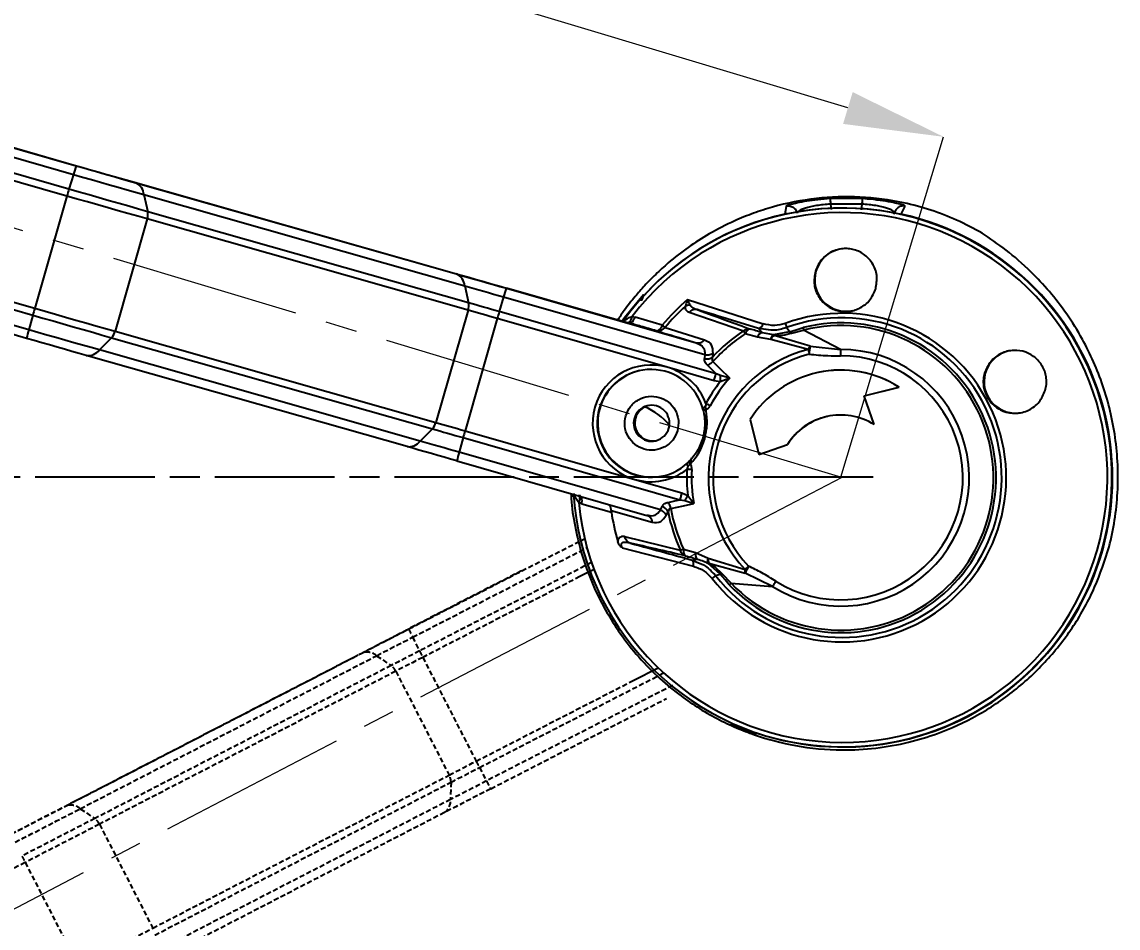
# Model space of a CAD drawing. Header units: millimetres. Extents: x 2371 to 4515, y 843 to 2359.
# Drawn here: x 4223.1 to 4332.9, y 1296 to 1386.8 of the extents above; entities that cross this region are included whole.
import ezdxf

# ---------------------------------------------------------------- set-up
doc = ezdxf.new("R2010")
doc.units = ezdxf.units.MM
for name, pattern in [('AM_ISO08W050', [18, 12, -1.5, 3, -1.5]), ('CENTER2', [28.575, 19.05, -3.175, 3.175, -3.175]), ('DASHED', [0.75, 0.5, -0.25])]:
    doc.linetypes.add(name, pattern=pattern)
for name, color, linetype, lineweight in [('AM_5', 3, 'Continuous', 25), ('AM_7', 4, 'AM_ISO08W050', 25), ('单点划线', 1, 'CENTER2', 13), ('标注', 3, 'Continuous', 13)]:
    doc.layers.add(name, color=color, linetype=linetype, lineweight=lineweight)
doc.styles.add('SLDTEXTSTYLE1', font='txt.shx', dxfattribs={"width": 0.7, "bigfont": 'gbcbig.shx'})
doc.dimstyles.new('SLDDIMSTYLE12$0', dxfattribs={"dimtxt": 12, "dimasz": 10, "dimexe": 0, "dimexo": 0.0625, "dimgap": 0.875, "dimtad": 1, "dimdec": 1, "dimlfac": 1.8, "dimrnd": 1e-09, "dimzin": 12, "dimdsep": 46, "dimtxsty": 'SLDTEXTSTYLE1', "dimcen": 0.09, "dimdle": 8.16, "dimclrd": 3, "dimclre": 3, "dimadec": 0, "dimazin": 3, "dimtfac": 1, "dimtdec": 1, "dimtofl": 0, "dimtmove": 0, "dimatfit": 3, "dimfxl": 0, "dimfrac": 2, "dimtolj": 1, "dimlwd": 5, "dimlwe": 5, "dimarcsym": 0})
doc.dimstyles.new('SLDDIMSTYLE12$2', dxfattribs={"dimtxt": 12, "dimasz": 10, "dimexe": 0, "dimexo": 0.0625, "dimgap": 0.875, "dimtad": 1, "dimdec": 1, "dimlfac": 1.8, "dimrnd": 1e-09, "dimzin": 12, "dimdsep": 46, "dimtxsty": 'SLDTEXTSTYLE1', "dimcen": 0.09, "dimdle": 8.16, "dimclrd": 3, "dimclre": 3, "dimadec": 0, "dimazin": 3, "dimtfac": 1, "dimtdec": 1, "dimtofl": 0, "dimtmove": 0, "dimatfit": 3, "dimfxl": 0, "dimfrac": 2, "dimtolj": 1, "dimlwd": 5, "dimlwe": 5, "dimarcsym": 0})

# ---------------------------------------------------------------- blocks, each defined once
blk = doc.blocks.new('*D63')
at = {"layer": 'Defpoints', "color": 0, "transparency": 16777216}
for p in [(4061.83, 1414.47), (4062.96, 1349.61), (4305.24, 1341.16), (4305.24, 1341.16), (4079.95, 1223.74)]:
    blk.add_point(p, dxfattribs=at)
at = {"layer": '标注', "color": 3, "linetype": 'Continuous', "lineweight": 5, "transparency": 16777216}
blk.add_arc((4305.24, 1341.16), 242.43, 165.602, 205.1646, dxfattribs=at)
at = {"layer": '标注', "color": 3, "transparency": 16777216}
for points in [[(4068.82, 1401.89), (4072.04, 1400.99), (4073.12, 1411.07)], [(4087.32, 1238.81), (4084.33, 1237.34), (4090.26, 1229.11)]]:
    blk.add_solid(points, dxfattribs=at)
at = {"layer": '标注', "color": 0, "transparency": 16777216, "insert": (4069.73, 1318.97), "char_height": 10, "attachment_point": 5, "rotation": 275.3833, "style": 'SLDTEXTSTYLE1'}
blk.add_mtext('\\A1;60%%D', dxfattribs=at)
blk = doc.blocks.new('*D73')
at = {"layer": 'AM_5', "color": 3, "linetype": 'Continuous', "lineweight": 5, "transparency": 16777216}
blk.add_arc((4305.14, 1341.19), 210.88, 165.9557, 177.2827, dxfattribs=at)
at = {"layer": 'AM_5', "color": 3, "transparency": 16777216}
for points in [[(4098.96, 1392.81), (4102.17, 1391.92), (4103.22, 1402.01)], [(4096.16, 1351.15), (4092.83, 1351.23), (4094.26, 1341.19)]]:
    blk.add_solid(points, dxfattribs=at)
at = {"layer": 'Defpoints', "color": 0, "transparency": 16777216}
for p in [(4061.83, 1414.47), (4098.26, 1382.06), (4082.27, 1341.19), (4305.24, 1341.16), (4308.39, 1341.19)]:
    blk.add_point(p, dxfattribs=at)
at = {"layer": 'AM_5', "color": 0, "transparency": 16777216, "insert": (4089.71, 1372.93), "char_height": 12, "attachment_point": 5, "rotation": 81.6192, "style": 'SLDTEXTSTYLE1'}
blk.add_mtext('\\A1;15%%D', dxfattribs=at)
blk = doc.blocks.new('*D49')
at = {"layer": 'AM_5', "color": 3, "linetype": 'Continuous', "lineweight": 5, "transparency": 16777216}
for p, q in [((4115.79, 1399.18), (4125.81, 1432.43)), ((4305.84, 1378.21), (4135.38, 1429.55))]:
    blk.add_line(p, q, dxfattribs=at)
at = {"layer": 'AM_5', "color": 3, "lineweight": 5, "transparency": 16777216}
blk.add_line((4305.14, 1341.19), (4315.42, 1375.32), dxfattribs=at)
at = {"layer": 'AM_5', "color": 3, "transparency": 16777216}
for points in [[(4135.86, 1431.14), (4134.9, 1427.95), (4125.81, 1432.43)], [(4306.32, 1379.8), (4305.36, 1376.61), (4315.42, 1375.32)]]:
    blk.add_solid(points, dxfattribs=at)
at = {"layer": 'Defpoints', "color": 0, "transparency": 16777216}
for p in [(4125.81, 1432.43), (4115.77, 1399.12), (4305.12, 1341.13)]:
    blk.add_point(p, dxfattribs=at)
at = {"layer": 'AM_5', "color": 0, "transparency": 16777216, "insert": (4220.77, 1411.01), "char_height": 12, "attachment_point": 5, "rotation": 343.2384, "style": 'SLDTEXTSTYLE1'}
blk.add_mtext('\\A1;225', dxfattribs=at)

msp = doc.modelspace()

# ---------------------------------------------------------------- linework, layer by layer
at = {"color": 7, "linetype": 'Continuous', "lineweight": 25}
for p, q in [((4122.094, 1386.709), (4224.16, 1357.439)), ((4122.289, 1387.4), (4224.355, 1358.131)), ((4223.759, 1355.973), (4121.088, 1385.416)), ((4223.538, 1355.114), (4120.867, 1384.557)), ((4220.024, 1374.847), (4228.499, 1372.416)), ((4220.048, 1374.852), (4228.523, 1372.421)), ((4219.749, 1373.976), (4228.224, 1371.545)), ((4227.782, 1370.07), (4219.132, 1372.551)), ((4227.58, 1369.377), (4218.93, 1371.858)), ((4228.224, 1371.545), (4227.782, 1370.07)), ((4233.52, 1370.994), (4265.668, 1361.852)), ((4234.471, 1370.71), (4266.62, 1361.569)), ((4227.58, 1369.377), (4224.355, 1358.131)), ((4235.294, 1369.526), (4235.681, 1367.814)), ((4235.294, 1369.526), (4267.442, 1360.384)), ((4304.07, 1369.118), (4302.527, 1368.977)), ((4307.287, 1369.118), (4304.07, 1369.118)), ((4307.785, 1369.084), (4307.287, 1369.118)), ((4267.829, 1358.673), (4235.681, 1367.814)), ((4299.718, 1368.408), (4299.667, 1368.376)), ((4307.244, 1368.562), (4304.096, 1368.562)), ((4304.096, 1368.562), (4304.165, 1368.035)), ((4307.244, 1368.562), (4307.177, 1367.996)), ((4311.592, 1368.376), (4311.408, 1368.464)), ((4235.625, 1367.08), (4232.4, 1355.833)), ((4267.773, 1357.938), (4235.625, 1367.08)), ((4299.64, 1367.572), (4299.627, 1367.569)), ((4302.637, 1361.841), (4302.584, 1361.83)), ((4267.442, 1360.384), (4267.829, 1358.673)), ((4271.617, 1360.141), (4290.653, 1354.682)), ((4283.851, 1356.645), (4271.641, 1360.146)), ((4271.342, 1359.27), (4270.9, 1357.795)), ((4271.342, 1359.27), (4291.512, 1353.486)), ((4289.757, 1358.996), (4289.679, 1358.71)), ((4289.757, 1358.996), (4297.344, 1356.583)), ((4289.757, 1358.996), (4289.879, 1358.76)), ((4267.773, 1357.938), (4264.548, 1346.691)), ((4292.627, 1351.565), (4270.9, 1357.795)), ((4224.16, 1357.439), (4223.759, 1355.973)), ((4270.698, 1357.102), (4267.474, 1345.856)), ((4287.725, 1352.219), (4270.698, 1357.102)), ((4283.37, 1356.783), (4283.383, 1356.821)), ((4283.765, 1356.691), (4283.921, 1356.66)), ((4283.921, 1356.66), (4283.851, 1356.645)), ((4284.221, 1357.314), (4284.532, 1357.25)), ((4287.243, 1356.447), (4284.532, 1357.25)), ((4289.943, 1357.726), (4295.373, 1355.857)), ((4296.883, 1356.117), (4293.734, 1357.079)), ((4232.4, 1355.833), (4264.548, 1346.691)), ((4286.644, 1355.872), (4286.876, 1355.803)), ((4287.515, 1356.213), (4291.476, 1354.972)), ((4296.77, 1355.224), (4295.553, 1355.579)), ((4297.398, 1356.051), (4296.883, 1356.117)), ((4298.38, 1355.476), (4297.27, 1355.678)), ((4300.003, 1355.77), (4298.38, 1355.476)), ((4300.003, 1355.77), (4299.704, 1356.193)), ((4300.003, 1355.77), (4300.671, 1355.98)), ((4300.233, 1355.649), (4301.404, 1355.937)), ((4300.671, 1355.98), (4301.345, 1356.192)), ((4305.112, 1353.999), (4301.404, 1355.937)), ((4232.059, 1355.183), (4230.829, 1353.954)), ((4232.059, 1355.183), (4264.207, 1346.042)), ((4290.653, 1354.682), (4290.755, 1354.613)), ((4290.653, 1354.682), (4290.87, 1354.656)), ((4290.856, 1354.659), (4290.842, 1354.614)), ((4298.124, 1355.004), (4296.77, 1355.224)), ((4301.858, 1353.995), (4298.124, 1355.004)), ((4302.067, 1354.322), (4298.452, 1355.418)), ((4261.659, 1344.266), (4229.51, 1353.408)), ((4262.977, 1344.812), (4230.829, 1353.954)), ((4291.512, 1353.486), (4291.473, 1353.086)), ((4292.292, 1353.613), (4292.262, 1353.223)), ((4302.067, 1354.322), (4305.112, 1353.999)), ((4292.627, 1351.565), (4291.756, 1352.419)), ((4292.425, 1350.872), (4287.725, 1352.219)), ((4293.078, 1351.38), (4292.627, 1351.565)), ((4293.998, 1351.138), (4293.078, 1351.38)), ((4302.86, 1351.694), (4302.851, 1351.692)), ((4319.608, 1351.643), (4319.537, 1351.628)), ((4293.058, 1350.767), (4292.425, 1350.872)), ((4293.998, 1351.138), (4293.058, 1350.767)), ((4307.479, 1349.352), (4310.96, 1350.22)), ((4307.488, 1349.354), (4310.969, 1350.222)), ((4310.969, 1350.222), (4310.96, 1350.22)), ((4307.488, 1349.354), (4307.479, 1349.352)), ((4308.472, 1346.469), (4307.479, 1349.352)), ((4308.481, 1346.471), (4307.488, 1349.354)), ((4280.927, 1348.086), (4280.98, 1348.097)), ((4291.339, 1347.992), (4291.367, 1347.929)), ((4291.528, 1348.278), (4291.613, 1347.955)), ((4284.441, 1347.105), (4284.557, 1347.13)), ((4296.036, 1346.971), (4296.904, 1343.49)), ((4264.207, 1346.042), (4262.977, 1344.812)), ((4267.474, 1345.856), (4284.501, 1340.973)), ((4308.481, 1346.471), (4308.472, 1346.469)), ((4267.279, 1345.164), (4266.877, 1343.698)), ((4267.279, 1345.164), (4289.005, 1338.934)), ((4287.047, 1337.914), (4266.877, 1343.698)), ((4296.904, 1343.49), (4299.787, 1344.483)), ((4296.913, 1343.492), (4296.904, 1343.49)), ((4296.913, 1343.492), (4299.796, 1344.485)), ((4299.796, 1344.485), (4299.787, 1344.483)), ((4266.656, 1342.839), (4285.702, 1337.377)), ((4290.057, 1342.528), (4289.814, 1342.3)), ((4284.501, 1340.973), (4289.2, 1339.625)), ((4278.295, 1339.56), (4278.317, 1339.233)), ((4289.2, 1339.625), (4289.793, 1339.378)), ((4289.793, 1339.378), (4290.393, 1338.564)), ((4279.168, 1338.54), (4278.87, 1338.652)), ((4279.168, 1338.54), (4282.141, 1337.699)), ((4287.047, 1337.914), (4287.225, 1338.269)), ((4289.005, 1338.934), (4289.485, 1338.85)), ((4289.485, 1338.85), (4290.393, 1338.564)), ((4282.128, 1337.853), (4286.238, 1336.701)), ((4285.692, 1337.38), (4285.824, 1337.382)), ((4285.898, 1337.333), (4285.883, 1337.289)), ((4287.64, 1337.391), (4287.821, 1337.733)), ((4289.063, 1333.851), (4283.496, 1335.238)), ((4283.216, 1334.133), (4290.372, 1332.269)), ((4289.362, 1333.987), (4290.58, 1333.638)), ((4290.58, 1333.638), (4291.845, 1333.102)), ((4331.272, 1333.733), (4331.26, 1333.731)), ((4290.295, 1332.843), (4290.226, 1332.901)), ((4290.226, 1332.901), (4290.646, 1332.707)), ((4293.036, 1331.471), (4291.814, 1332.573)), ((4291.845, 1333.102), (4295.542, 1331.966)), ((4291.905, 1332.581), (4295.546, 1331.581)), ((4280.401, 1331.957), (4278.993, 1331.235)), ((4292.577, 1331.337), (4293.036, 1331.471)), ((4293.526, 1330.899), (4293.036, 1331.471)), ((4294.134, 1330.583), (4293.294, 1331.446)), ((4298.299, 1330.239), (4295.546, 1331.581)), ((4293.951, 1330.403), (4293.526, 1330.899)), ((4294.134, 1330.583), (4298.299, 1330.239)), ((4284.338, 1320.827), (4286.826, 1322.104)), ((4294.1, 1316.507), (4296.686, 1315.482)), ((4296.694, 1315.584), (4296.692, 1315.579)), ((4310.986, 1314.777), (4310.999, 1314.78))]:
    msp.add_line(p, q, dxfattribs=at)
at = {"color": 7, "linetype": 'DASHED', "lineweight": 25}
for p, q in [((4261.826, 1325.988), (4279.443, 1335.034)), ((4262.222, 1325.165), (4279.699, 1334.139)), ((4280.157, 1332.644), (4262.909, 1323.787)), ((4273.14, 1331.81), (4261.84, 1326.008)), ((4278.993, 1331.235), (4263.236, 1323.144)), ((4262.222, 1325.165), (4262.909, 1323.787)), ((4226.619, 1307.832), (4256.318, 1323.165)), ((4227.507, 1308.276), (4257.205, 1323.609)), ((4228.917, 1307.976), (4258.615, 1323.308)), ((4258.615, 1323.308), (4260.069, 1322.325)), ((4263.236, 1323.144), (4268.581, 1312.736)), ((4260.069, 1322.325), (4230.371, 1306.992)), ((4260.531, 1321.751), (4230.833, 1306.418)), ((4260.531, 1321.751), (4265.876, 1311.343)), ((4268.912, 1312.098), (4287.381, 1321.582)), ((4268.581, 1312.736), (4284.338, 1320.827)), ((4288.288, 1320.339), (4269.622, 1310.754)), ((4270.049, 1309.976), (4287.675, 1319.027)), ((4268.912, 1312.098), (4269.622, 1310.754)), ((4236.177, 1296.01), (4265.876, 1311.343)), ((4236.373, 1295.303), (4266.071, 1310.636)), ((4266.071, 1310.636), (4266.016, 1308.898)), ((4266.016, 1308.898), (4236.318, 1293.565)), ((4228.917, 1307.976), (4230.371, 1306.992)), ((4265.428, 1307.597), (4235.73, 1292.265)), ((4230.833, 1306.418), (4236.177, 1296.01)), ((4223.394, 1302.589), (4215.389, 1298.478)), ((4223.394, 1302.589), (4228.739, 1292.181))]:
    msp.add_line(p, q, dxfattribs=at)
at = {"color": 7, "linetype": 'Continuous', "lineweight": 25, "flags": 128}
for points in [[(4228.499, 1372.416), (4229.268, 1372.196), (4230.035, 1371.976), (4230.797, 1371.758), (4231.554, 1371.542), (4232.302, 1371.329), (4233.039, 1371.118), (4233.763, 1370.912), (4234.471, 1370.71)], [(4228.523, 1372.421), (4229.166, 1372.237), (4229.808, 1372.053), (4230.446, 1371.871), (4231.079, 1371.69), (4231.705, 1371.511), (4232.321, 1371.335), (4232.927, 1371.163), (4233.52, 1370.994)], [(4228.224, 1371.545), (4229.134, 1371.285), (4230.042, 1371.025), (4230.945, 1370.766), (4231.84, 1370.511), (4232.725, 1370.258), (4233.598, 1370.009), (4234.455, 1369.765), (4235.294, 1369.526)], [(4235.681, 1367.814), (4234.743, 1368.081), (4233.786, 1368.354), (4232.811, 1368.632), (4231.822, 1368.914), (4230.822, 1369.2), (4229.813, 1369.489), (4228.799, 1369.779), (4227.782, 1370.07)], [(4235.625, 1367.08), (4234.67, 1367.351), (4233.695, 1367.629), (4232.702, 1367.912), (4231.695, 1368.2), (4230.676, 1368.491), (4229.648, 1368.785), (4228.615, 1369.081), (4227.58, 1369.377)], [(4299.667, 1368.376), (4299.582, 1367.924), (4299.516, 1367.568)], [(4310.619, 1367.947), (4310.426, 1367.581), (4310.411, 1367.551)], [(4311.167, 1367.568), (4311.405, 1368.021), (4311.592, 1368.376)], [(4299.722, 1367.589), (4299.695, 1367.589), (4299.516, 1367.568)], [(4265.668, 1361.852), (4266.377, 1361.651), (4267.101, 1361.444), (4267.838, 1361.234), (4268.586, 1361.021), (4269.342, 1360.804), (4270.105, 1360.586), (4270.872, 1360.367), (4271.641, 1360.146)], [(4266.62, 1361.569), (4267.213, 1361.4), (4267.818, 1361.227), (4268.435, 1361.051), (4269.061, 1360.873), (4269.694, 1360.692), (4270.332, 1360.509), (4270.974, 1360.326), (4271.617, 1360.141)], [(4267.442, 1360.384), (4267.905, 1360.253), (4268.377, 1360.118), (4268.859, 1359.981), (4269.347, 1359.841), (4269.841, 1359.7), (4270.339, 1359.558), (4270.84, 1359.414), (4271.342, 1359.27)], [(4285.348, 1359.496), (4283.456, 1357.18), (4283.163, 1356.771)], [(4285.409, 1359.426), (4285.375, 1359.465), (4285.348, 1359.496)], [(4224.355, 1358.131), (4225.391, 1357.834), (4226.424, 1357.538), (4227.451, 1357.244), (4228.47, 1356.953), (4229.477, 1356.666), (4230.47, 1356.382), (4231.445, 1356.105), (4232.4, 1355.833)], [(4270.698, 1357.102), (4270.322, 1357.21), (4269.946, 1357.318), (4269.572, 1357.425), (4269.202, 1357.531), (4268.836, 1357.635), (4268.475, 1357.738), (4268.12, 1357.839), (4267.773, 1357.938)], [(4270.9, 1357.795), (4270.505, 1357.908), (4270.11, 1358.021), (4269.718, 1358.134), (4269.329, 1358.245), (4268.945, 1358.355), (4268.565, 1358.463), (4268.193, 1358.569), (4267.829, 1358.673)], [(4224.16, 1357.439), (4225.177, 1357.148), (4226.191, 1356.858), (4227.2, 1356.569), (4228.2, 1356.283), (4229.189, 1356.001), (4230.164, 1355.723), (4231.122, 1355.45), (4232.059, 1355.183)], [(4230.829, 1353.954), (4229.99, 1354.193), (4229.133, 1354.437), (4228.26, 1354.685), (4227.375, 1354.938), (4226.48, 1355.194), (4225.577, 1355.452), (4224.669, 1355.712), (4223.759, 1355.973)], [(4286.644, 1355.872), (4286.717, 1355.865), (4286.795, 1355.883), (4286.877, 1355.926), (4286.958, 1355.993), (4287.038, 1356.082), (4287.113, 1356.189), (4287.182, 1356.312), (4287.243, 1356.447)], [(4229.51, 1353.408), (4228.802, 1353.609), (4228.078, 1353.816), (4227.341, 1354.026), (4226.593, 1354.239), (4225.836, 1354.456), (4225.074, 1354.674), (4224.307, 1354.893), (4223.538, 1355.114)], [(4293.998, 1351.138), (4293.055, 1352.062), (4292.312, 1352.79)], [(4264.207, 1346.042), (4264.572, 1345.938), (4264.944, 1345.832), (4265.323, 1345.724), (4265.708, 1345.614), (4266.097, 1345.503), (4266.489, 1345.391), (4266.883, 1345.278), (4267.279, 1345.164)], [(4264.548, 1346.691), (4264.895, 1346.592), (4265.25, 1346.491), (4265.611, 1346.388), (4265.977, 1346.284), (4266.348, 1346.178), (4266.721, 1346.071), (4267.097, 1345.964), (4267.474, 1345.856)], [(4266.877, 1343.698), (4266.375, 1343.842), (4265.874, 1343.985), (4265.376, 1344.128), (4264.882, 1344.269), (4264.394, 1344.408), (4263.912, 1344.546), (4263.44, 1344.68), (4262.977, 1344.812)], [(4266.656, 1342.839), (4266.013, 1343.023), (4265.371, 1343.207), (4264.733, 1343.389), (4264.1, 1343.57), (4263.474, 1343.749), (4262.857, 1343.925), (4262.252, 1344.097), (4261.659, 1344.266)], [(4287.816, 1338.677), (4288.482, 1338.821), (4289.005, 1338.934)], [(4288.092, 1338.071), (4289.381, 1338.347), (4290.393, 1338.564)], [(4296.692, 1315.579), (4296.688, 1315.525), (4296.686, 1315.482)]]:
    msp.add_lwpolyline(points, dxfattribs=at)
at = {"color": 7, "linetype": 'DASHED', "lineweight": 25, "flags": 128}
for points in [[(4256.318, 1323.165), (4256.973, 1323.503), (4257.642, 1323.848), (4258.323, 1324.199), (4259.014, 1324.555), (4259.714, 1324.915), (4260.419, 1325.278), (4261.129, 1325.643), (4261.84, 1326.008)], [(4257.205, 1323.609), (4257.753, 1323.892), (4258.313, 1324.181), (4258.883, 1324.475), (4259.462, 1324.773), (4260.047, 1325.074), (4260.637, 1325.377), (4261.231, 1325.683), (4261.826, 1325.988)], [(4258.615, 1323.308), (4259.043, 1323.529), (4259.48, 1323.754), (4259.925, 1323.984), (4260.376, 1324.216), (4260.833, 1324.451), (4261.294, 1324.688), (4261.757, 1324.926), (4262.222, 1325.165)], [(4262.909, 1323.787), (4262.543, 1323.599), (4262.178, 1323.412), (4261.815, 1323.225), (4261.456, 1323.04), (4261.1, 1322.857), (4260.75, 1322.676), (4260.406, 1322.499), (4260.069, 1322.325)], [(4263.236, 1323.144), (4262.887, 1322.965), (4262.54, 1322.786), (4262.194, 1322.608), (4261.852, 1322.432), (4261.513, 1322.258), (4261.179, 1322.086), (4260.852, 1321.917), (4260.531, 1321.751)], [(4265.876, 1311.343), (4266.196, 1311.509), (4266.524, 1311.678), (4266.858, 1311.85), (4267.196, 1312.024), (4267.539, 1312.201), (4267.885, 1312.378), (4268.232, 1312.557), (4268.581, 1312.736)], [(4266.071, 1310.636), (4266.408, 1310.81), (4266.752, 1310.987), (4267.103, 1311.168), (4267.458, 1311.351), (4267.818, 1311.536), (4268.181, 1311.723), (4268.546, 1311.91), (4268.912, 1312.098)], [(4269.622, 1310.754), (4269.158, 1310.516), (4268.694, 1310.278), (4268.234, 1310.041), (4267.777, 1309.806), (4267.325, 1309.573), (4266.88, 1309.344), (4266.443, 1309.118), (4266.016, 1308.898)], [(4270.049, 1309.976), (4269.454, 1309.671), (4268.86, 1309.366), (4268.27, 1309.062), (4267.684, 1308.761), (4267.106, 1308.463), (4266.536, 1308.169), (4265.976, 1307.88), (4265.428, 1307.597)], [(4221.985, 1305.433), (4222.696, 1305.799), (4223.406, 1306.163), (4224.111, 1306.526), (4224.811, 1306.886), (4225.502, 1307.242), (4226.183, 1307.593), (4226.852, 1307.939), (4227.507, 1308.276)], [(4221.999, 1305.453), (4222.594, 1305.759), (4223.187, 1306.064), (4223.778, 1306.368), (4224.363, 1306.669), (4224.942, 1306.967), (4225.512, 1307.261), (4226.072, 1307.55), (4226.619, 1307.832)], [(4222.38, 1304.61), (4223.222, 1305.043), (4224.062, 1305.474), (4224.897, 1305.904), (4225.725, 1306.33), (4226.544, 1306.751), (4227.35, 1307.167), (4228.142, 1307.575), (4228.917, 1307.976)], [(4230.371, 1306.992), (4229.505, 1306.545), (4228.62, 1306.089), (4227.719, 1305.624), (4226.805, 1305.154), (4225.879, 1304.678), (4224.946, 1304.198), (4224.008, 1303.715), (4223.067, 1303.232)], [(4230.833, 1306.418), (4229.951, 1305.963), (4229.049, 1305.498), (4228.132, 1305.025), (4227.201, 1304.546), (4226.258, 1304.061), (4225.308, 1303.572), (4224.352, 1303.081), (4223.394, 1302.589)], [(4228.739, 1292.181), (4229.697, 1292.673), (4230.653, 1293.164), (4231.603, 1293.653), (4232.545, 1294.138), (4233.477, 1294.618), (4234.394, 1295.09), (4235.295, 1295.555), (4236.177, 1296.01)]]:
    msp.add_lwpolyline(points, dxfattribs=at)
at = {"color": 7, "linetype": 'Continuous', "lineweight": 25}
for centre, radius, start, end in [((4240.765, 1368.066), 13.015, 160.47233, 164.49361), ((4292.133, 1350.932), 67.137, 163.43713, 164.05307), ((4233.844, 1369.397), 1.455, 5.07762, 64.46165), ((4234.121, 1367.563), 1.58, 342.17658, 9.14397), ((4305.3, 1341.172), 26.549, 185.44631, 142.55572), ((4305.307, 1341.174), 26.999, 343.99795, 144.37216), ((4305.318, 1341.176), 27, 343.99967, 102.14019), ((4305.341, 1341.183), 27.021, 102.44988, 137.53256), ((4305.341, 1341.181), 27.023, 251.33315, 77.54961), ((4305.665, 1360.973), 3.15, 102.14289, 164.00219), ((4265.992, 1360.256), 1.455, 5.07766, 64.46203), ((4305.665, 1360.973), 3.15, 163.99967, 282.14019), ((4283.883, 1355.791), 13.015, 160.47228, 164.49364), ((4305.282, 1341.169), 23.64, 131.05303, 139.73783), ((4287.917, 1339.842), 66.141, 163.94748, 164.56969), ((4266.269, 1358.421), 1.58, 342.17656, 9.14413), ((4335.251, 1338.657), 67.136, 163.43713, 164.05307), ((4305.279, 1341.168), 23.278, 132.57575, 139.73778), ((4290.024, 1357.446), 0.996, 89.51081, 119.80629), ((4290.115, 1357.413), 1.368, 99.92431, 108.57758), ((4305.241, 1341.159), 16.468, 217.80792, 110.19454), ((4305.234, 1341.158), 16.02, 217.80792, 110.19454), ((4305.164, 1341.143), 15.526, 223.76375, 104.2387), ((4235.023, 1352.615), 11.754, 163.40044, 167.7271), ((4230.887, 1356.213), 1.56, 318.69224, 345.8928), ((4286.838, 1356.658), 0.81, 256.13749, 326.65871), ((4266.023, 1331.56), 32.705, 48.9186, 49.54784), ((4305.162, 1341.143), 17.673, 123.62673, 136.87996), ((4305.158, 1341.142), 17.341, 123.6355, 137.80261), ((4305.158, 1341.141), 15.265, 223.76387, 104.23864), ((4317.657, 1370.145), 26.472, 212.6677, 213.38343), ((4297.376, 1355.059), 0.628, 99.68998, 164.75306), ((4296.727, 1356.732), 0.635, 284.25693, 346.38415), ((4298.99, 1354.656), 0.933, 125.1911, 158.08506), ((4229.702, 1354.811), 1.416, 262.23993, 322.75953), ((4305.134, 1341.136), 13.27, 104.28896, 223.71352), ((4305.132, 1341.136), 12.79, 104.28897, 223.71351), ((4305.134, 1341.136), 12.863, 237.90451, 90.09862), ((4305.132, 1341.136), 12.227, 237.90204, 90.10104), ((4302.967, 1353.52), 1.206, 138.28952, 156.79982), ((4376.266, 1372.463), 76.665, 193.93929, 194.29763), ((4322.636, 1350.775), 3.15, 102.14289, 164.00219), ((4286.113, 1346.596), 5.85, 74.0024, 254.00006), ((4286.117, 1346.597), 5.4, 14.63064, 164.00143), ((4286.171, 1346.609), 5.4, 102.1429, 164.00218), ((4286.113, 1346.596), 5.85, 19.98893, 73.99815), ((4305.122, 1341.134), 10.799, 57.28113, 147.28505), ((4305.131, 1341.136), 10.799, 57.2812, 102.14227), ((4322.636, 1350.775), 3.15, 163.99967, 282.14019), ((4305.145, 1341.139), 15.453, 141.46177, 151.14852), ((4305.144, 1341.139), 14.974, 138.10256, 151.14854), ((4286.117, 1346.597), 5.4, 163.9984, 313.36529), ((4286.171, 1346.609), 5.4, 163.99975, 282.14011), ((4286.171, 1346.609), 1.8, 343.99745, 164.00009), ((4286.287, 1346.634), 1.8, 104.03604, 164.00205), ((4282.602, 1341.792), 7.084, 40.83204, 65.81779), ((4235.562, 1246.839), 116.172, 60.91799, 61.15396), ((4286.171, 1346.609), 1.8, 163.99745, 344.00009), ((4286.287, 1346.634), 1.8, 163.99943, 280.24751), ((4305.123, 1341.134), 6.299, 57.88144, 147.88541), ((4305.132, 1341.136), 6.3, 102.14271, 147.88527), ((4263.035, 1347.071), 1.56, 318.69201, 345.89284), ((4331.035, 1327.566), 66.141, 163.94748, 164.5697), ((4261.85, 1345.669), 1.416, 262.23993, 322.75953), ((4278.141, 1340.34), 11.754, 163.40041, 167.72716), ((4286.113, 1346.596), 5.849, 253.99862, 308.0114), ((4305.147, 1341.139), 15.455, 176.85372, 186.53999), ((4305.145, 1341.138), 14.975, 176.85373, 189.89901), ((4305.307, 1341.172), 26.999, 183.43897, 344.001), ((4286.878, 1337.283), 1.045, 25.50508, 70.60837), ((4286.736, 1337.821), 1.378, 10.4509, 38.42547), ((4305.16, 1341.142), 17.343, 190.19887, 204.3629), ((4305.283, 1341.168), 23.401, 188.52543, 195.91771), ((4305.164, 1341.142), 17.675, 191.12072, 204.365), ((4336.428, 1230.331), 113.842, 114.42078, 114.58603), ((4305.319, 1341.174), 26.998, 282.14308, 344.002), ((4296.705, 1331.785), 1.177, 171.18744, 190.00395), ((4396.255, 1227.3), 145.252, 133.70869, 133.89737), ((4337.959, 1311.803), 46.798, 154.02865, 154.99957)]:
    msp.add_arc(centre, radius, start, end, dxfattribs=at)
at = {"color": 7, "linetype": 'DASHED', "lineweight": 25}
for centre, radius, start, end in [((4273.748, 1331.21), 13.015, 203.65312, 207.67448), ((4322.93, 1353.867), 67.136, 206.61797, 207.23391), ((4257.646, 1322.223), 1.455, 48.2585, 107.64287), ((4259.103, 1321.074), 1.58, 25.3574, 52.32497), ((4327.445, 1342.895), 66.141, 207.12832, 207.75054), ((4264.512, 1310.585), 1.56, 1.87285, 29.07368), ((4280.133, 1316.014), 11.754, 206.58125, 210.908), ((4227.948, 1306.89), 1.455, 48.25846, 107.64249), ((4264.607, 1308.751), 1.416, 305.42077, 5.94037), ((4229.405, 1305.742), 1.58, 25.35742, 52.32481), ((4283.089, 1333.312), 67.137, 206.61798, 207.23391)]:
    msp.add_arc(centre, radius, start, end, dxfattribs=at)
at = {"color": 7, "linetype": 'Continuous', "lineweight": 25}
for points, knots in [([(4319.299, 1365.658), (4318.454, 1366.114), (4316.829, 1366.991), (4314.178, 1367.999), (4310.973, 1368.875), (4307.092, 1369.39), (4302.593, 1369.245), (4299.028, 1368.535), (4296.349, 1367.668), (4294.205, 1366.797), (4292.006, 1365.665), (4289.795, 1364.244), (4288.028, 1362.868), (4286.588, 1361.561), (4285.49, 1360.441), (4284.432, 1359.233), (4283.526, 1358.094), (4282.979, 1357.275), (4282.766, 1356.956)], [0, 0, 0, 0, 0.0716141, 0.1376427, 0.2038002, 0.3043716, 0.402157, 0.5046925, 0.5521038, 0.6009821, 0.6712151, 0.7340966, 0.7994339, 0.8433201, 0.8852981, 0.9222529, 0.9697109, 1, 1, 1, 1]), ([(4302.527, 1368.977), (4302.157, 1368.925), (4301.409, 1368.82), (4300.575, 1368.647), (4299.964, 1368.495), (4299.801, 1368.437), (4299.718, 1368.408)], [0, 0, 0, 0, 0.2467046, 0.4997683, 0.7468748, 1, 1, 1, 1]), ([(4304.07, 1369.118), (4304.07, 1369.108), (4304.069, 1369.09), (4304.075, 1368.969), (4304.084, 1368.792), (4304.092, 1368.638), (4304.096, 1368.562)], [0, 0, 0, 0, 0.244843, 0.5001263, 0.7553423, 1, 1, 1, 1]), ([(4307.287, 1369.118), (4307.286, 1369.108), (4307.282, 1369.089), (4307.272, 1368.968), (4307.26, 1368.794), (4307.25, 1368.639), (4307.245, 1368.562)], [0, 0, 0, 0, 0.2506754, 0.4980464, 0.7510697, 1, 1, 1, 1]), ([(4311.408, 1368.464), (4311.268, 1368.506), (4310.992, 1368.59), (4310.175, 1368.77), (4309.108, 1368.955), (4308.224, 1369.041), (4307.785, 1369.084)], [0, 0, 0, 0, 0.2491031, 0.4901997, 0.7472817, 1, 1, 1, 1]), ([(4299.667, 1368.376), (4299.802, 1368.388), (4300.073, 1368.411), (4300.419, 1368.231), (4300.655, 1367.968), (4300.715, 1367.763), (4300.745, 1367.661)], [0, 0, 0, 0, 0.2799949, 0.5581407, 0.7800037, 1, 1, 1, 1]), ([(4304.096, 1368.562), (4303.854, 1368.549), (4303.368, 1368.521), (4302.683, 1368.428), (4302.078, 1368.307), (4301.411, 1368.123), (4300.842, 1367.879), (4300.777, 1367.734), (4300.745, 1367.661)], [0, 0, 0, 0, 0.1216848, 0.2436394, 0.3665866, 0.4908705, 0.7427966, 1, 1, 1, 1]), ([(4310.514, 1367.661), (4310.492, 1367.734), (4310.447, 1367.878), (4309.903, 1368.122), (4309.251, 1368.306), (4308.653, 1368.427), (4307.973, 1368.522), (4307.487, 1368.549), (4307.245, 1368.562)], [0, 0, 0, 0, 0.25669183, 0.50843056, 0.63281467, 0.75589912, 0.87804396, 1, 1, 1, 1]), ([(4311.592, 1368.376), (4311.533, 1368.386), (4311.414, 1368.405), (4311.232, 1368.388), (4311.058, 1368.337), (4310.898, 1368.252), (4310.759, 1368.137), (4310.666, 1368.032), (4310.631, 1367.961), (4310.622, 1367.945)], [0, 0, 0, 0, 0.1570011, 0.3172009, 0.4773885, 0.6343544, 0.7913438, 0.9515396, 1, 1, 1, 1]), ([(4332.028, 1334.223), (4332.228, 1335.11), (4332.628, 1336.884), (4332.904, 1339.655), (4332.925, 1342.439), (4332.671, 1345.189), (4332.164, 1347.855), (4331.427, 1350.4), (4330.485, 1352.804), (4329.271, 1355.24), (4327.774, 1357.63), (4326.022, 1359.885), (4323.956, 1362.078), (4321.613, 1364.102), (4320.082, 1365.132), (4319.299, 1365.658)], [0, 0, 0, 0, 0.0627951, 0.1255982, 0.1880794, 0.2505771, 0.3126556, 0.3746993, 0.4372762, 0.5009385, 0.5820109, 0.6649965, 0.7507977, 0.8724761, 1, 1, 1, 1]), ([(4308.63, 1360.091), (4308.703, 1360.533), (4308.846, 1361.399), (4308.442, 1362.468), (4307.912, 1363.154), (4307.438, 1363.56), (4306.909, 1363.86), (4306.345, 1364.049), (4305.763, 1364.129), (4305.179, 1364.101), (4304.605, 1363.964), (4303.874, 1363.637), (4303.051, 1362.955), (4302.744, 1362.217), (4302.584, 1361.83)], [0, 0, 0, 0, 0.1454096, 0.2843678, 0.3500183, 0.4113214, 0.4701235, 0.5269841, 0.5816264, 0.6365696, 0.6922624, 0.749136, 0.868448, 1, 1, 1, 1]), ([(4302.584, 1361.83), (4302.512, 1361.383), (4302.369, 1360.491), (4302.853, 1359.242), (4303.609, 1358.443), (4304.344, 1358.043), (4304.9, 1357.865), (4305.466, 1357.792), (4306.027, 1357.82), (4306.58, 1357.948), (4307.307, 1358.263), (4308.145, 1358.938), (4308.462, 1359.691), (4308.63, 1360.091)], [0, 0, 0, 0, 0.1426319, 0.2854821, 0.4161443, 0.4747377, 0.529504, 0.5816768, 0.6338546, 0.6858561, 0.7410149, 0.8625746, 1, 1, 1, 1]), ([(4285.348, 1359.496), (4285.304, 1359.442), (4285.219, 1359.338), (4285.141, 1359.153), (4285.107, 1358.993), (4285.115, 1358.897), (4285.117, 1358.867)], [0, 0, 0, 0, 0.3001412, 0.5845824, 0.8690123, 1, 1, 1, 1]), ([(4285.409, 1359.426), (4285.368, 1359.375), (4285.284, 1359.27), (4285.21, 1359.105), (4285.194, 1358.994), (4285.188, 1358.951)], [0, 0, 0, 0, 0.3723099, 0.7541245, 1, 1, 1, 1]), ([(4289.529, 1358.31), (4289.528, 1358.238), (4289.525, 1358.083), (4289.651, 1357.867), (4289.828, 1357.782), (4289.943, 1357.726)], [0, 0, 0, 0, 0.2320046, 0.4979825, 1, 1, 1, 1]), ([(4289.679, 1358.71), (4289.652, 1358.627), (4289.606, 1358.484), (4289.552, 1358.361), (4289.529, 1358.31)], [0, 0, 0, 0, 0.5830316, 1, 1, 1, 1]), ([(4290.033, 1358.442), (4290.009, 1358.494), (4289.964, 1358.591), (4289.906, 1358.707), (4289.879, 1358.76)], [0, 0, 0, 0, 0.5364801, 1, 1, 1, 1]), ([(4290.746, 1357.995), (4290.677, 1358.007), (4290.537, 1358.032), (4290.318, 1357.988), (4290.111, 1357.889), (4289.998, 1357.779), (4289.943, 1357.726)], [0, 0, 0, 0, 0.2454954, 0.5, 0.7545047, 1, 1, 1, 1]), ([(4290.033, 1358.442), (4290.063, 1358.397), (4290.132, 1358.293), (4290.37, 1358.137), (4290.595, 1358.052), (4290.746, 1357.995)], [0, 0, 0, 0, 0.2031095, 0.4647797, 1, 1, 1, 1]), ([(4290.746, 1357.995), (4291.749, 1357.625), (4293.472, 1356.989), (4295.307, 1356.324), (4296.074, 1356.046)], [0, 0, 0, 0, 0.5820752, 1, 1, 1, 1]), ([(4293.734, 1357.079), (4293.667, 1357.099), (4292.657, 1357.407), (4291.669, 1357.711), (4290.746, 1357.995)], [0, 0, 0, 0, 0.0662016, 1, 1, 1, 1]), ([(4283.383, 1356.821), (4283.522, 1356.943), (4283.768, 1357.157), (4284.084, 1357.267), (4284.221, 1357.314)], [0, 0, 0, 0, 0.5684211, 1, 1, 1, 1]), ([(4283.765, 1356.691), (4283.809, 1356.695), (4283.898, 1356.705), (4284.031, 1356.839), (4284.147, 1357.046), (4284.197, 1357.226), (4284.221, 1357.314)], [0, 0, 0, 0, 0.2432266, 0.5000017, 0.7567759, 1, 1, 1, 1]), ([(4283.921, 1356.66), (4283.97, 1356.656), (4284.072, 1356.649), (4284.245, 1356.771), (4284.41, 1356.975), (4284.492, 1357.16), (4284.532, 1357.25)], [0, 0, 0, 0, 0.2423334, 0.4999392, 0.757578, 1, 1, 1, 1]), ([(4286.644, 1355.872), (4286.131, 1356.02), (4285.222, 1356.283), (4284.316, 1356.546), (4283.921, 1356.66)], [0, 0, 0, 0, 0.5642907, 1, 1, 1, 1]), ([(4286.876, 1355.803), (4287.559, 1355.6), (4288.802, 1355.231), (4290.078, 1354.853), (4290.653, 1354.682)], [0, 0, 0, 0, 0.5495061, 1, 1, 1, 1]), ([(4296.073, 1356.046), (4296.033, 1356.047), (4295.977, 1356.048), (4295.885, 1356.003), (4295.794, 1355.935), (4295.672, 1355.799), (4295.593, 1355.653), (4295.553, 1355.58)], [0, 0, 0, 0, 0.2498451, 0.3419699, 0.5003268, 0.7501647, 1, 1, 1, 1]), ([(4297.27, 1355.678), (4297.049, 1355.746), (4296.649, 1355.869), (4296.251, 1355.991), (4296.074, 1356.046)], [0, 0, 0, 0, 0.5530907, 1, 1, 1, 1]), ([(4297.27, 1355.678), (4297.197, 1355.761), (4297.067, 1355.907), (4296.939, 1356.053), (4296.883, 1356.117)], [0, 0, 0, 0, 0.5617548, 1, 1, 1, 1]), ([(4299.556, 1356.615), (4299.204, 1356.522), (4298.446, 1356.321), (4297.728, 1356.491), (4297.344, 1356.583)], [0, 0, 0, 0, 0.4644483, 1, 1, 1, 1]), ([(4299.704, 1356.193), (4299.255, 1356.063), (4298.478, 1355.837), (4297.719, 1355.988), (4297.398, 1356.051)], [0, 0, 0, 0, 0.5775061, 1, 1, 1, 1]), ([(4298.452, 1355.418), (4298.555, 1355.415), (4298.839, 1355.405), (4299.441, 1355.441), (4299.923, 1355.568), (4300.233, 1355.649)], [0, 0, 0, 0, 0.1685681, 0.4640042, 1, 1, 1, 1]), ([(4300.003, 1355.77), (4300.037, 1355.768), (4300.105, 1355.765), (4300.191, 1355.688), (4300.233, 1355.649)], [0, 0, 0, 0, 0.5021576, 1, 1, 1, 1]), ([(4290.755, 1354.613), (4290.988, 1354.509), (4291.449, 1354.303), (4291.491, 1353.757), (4291.512, 1353.486)], [0, 0, 0, 0, 0.504897, 1, 1, 1, 1]), ([(4290.87, 1354.656), (4290.946, 1354.666), (4291.098, 1354.685), (4291.31, 1354.798), (4291.422, 1354.915), (4291.476, 1354.972)], [0, 0, 0, 0, 0.3395659, 0.6771788, 1, 1, 1, 1]), ([(4291.476, 1354.972), (4291.746, 1354.84), (4292.247, 1354.595), (4292.277, 1353.923), (4292.292, 1353.613)], [0, 0, 0, 0, 0.5395057, 1, 1, 1, 1]), ([(4298.124, 1355.004), (4298.141, 1355.07), (4298.173, 1355.201), (4298.237, 1355.348), (4298.3, 1355.437), (4298.348, 1355.468), (4298.372, 1355.475), (4298.379, 1355.476), (4298.38, 1355.476)], [0, 0, 0, 0, 0.2498824, 0.4997694, 0.7496604, 0.9255481, 0.9908934, 1, 1, 1, 1]), ([(4298.452, 1355.418), (4298.452, 1355.418), (4298.452, 1355.418), (4298.452, 1355.418), (4298.452, 1355.418), (4298.441, 1355.434), (4298.419, 1355.461), (4298.393, 1355.471), (4298.38, 1355.476)], [0, 0, 0, 0, 0.0000335, 0.000106, 0.0003683, 0.001362, 0.4820163, 1, 1, 1, 1]), ([(4291.512, 1353.486), (4291.578, 1353.476), (4291.715, 1353.454), (4291.923, 1353.469), (4292.123, 1353.519), (4292.236, 1353.582), (4292.292, 1353.613)], [0, 0, 0, 0, 0.2424888, 0.4944094, 0.7492399, 1, 1, 1, 1]), ([(4301.975, 1353.53), (4301.985, 1353.598), (4302.004, 1353.738), (4302.016, 1353.952), (4302.054, 1354.166), (4302.062, 1354.268), (4302.067, 1354.322)], [0, 0, 0, 0, 0.2100867, 0.4354712, 0.6954439, 1, 1, 1, 1]), ([(4301.975, 1353.53), (4302.597, 1353.473), (4303.64, 1353.377), (4304.687, 1353.367), (4305.11, 1353.363)], [0, 0, 0, 0, 0.5961974, 1, 1, 1, 1]), ([(4325.618, 1349.897), (4325.664, 1350.096), (4325.754, 1350.486), (4325.744, 1351.096), (4325.628, 1351.681), (4325.406, 1352.225), (4325.091, 1352.716), (4324.549, 1353.292), (4323.652, 1353.815), (4322.401, 1353.994), (4321.148, 1353.664), (4320.074, 1352.868), (4319.713, 1352.035), (4319.537, 1351.628)], [0, 0, 0, 0, 0.0608535, 0.1193328, 0.1758288, 0.2307749, 0.2847904, 0.339989, 0.4550176, 0.579343, 0.7165648, 0.8612718, 1, 1, 1, 1]), ([(4291.473, 1353.086), (4291.542, 1353.075), (4291.682, 1353.054), (4291.894, 1353.072), (4292.095, 1353.126), (4292.207, 1353.191), (4292.262, 1353.223)], [0, 0, 0, 0, 0.2465031, 0.5000051, 0.7535045, 1, 1, 1, 1]), ([(4291.756, 1352.419), (4291.669, 1352.523), (4291.484, 1352.744), (4291.477, 1352.968), (4291.473, 1353.086)], [0, 0, 0, 0, 0.471381, 1, 1, 1, 1]), ([(4292.312, 1352.79), (4292.27, 1352.748), (4292.184, 1352.663), (4292.042, 1352.558), (4291.897, 1352.472), (4291.803, 1352.437), (4291.756, 1352.419)], [0, 0, 0, 0, 0.2474529, 0.4999677, 0.7524992, 1, 1, 1, 1]), ([(4292.262, 1353.223), (4292.24, 1353.14), (4292.208, 1353.023), (4292.246, 1352.874), (4292.291, 1352.817), (4292.312, 1352.79)], [0, 0, 0, 0, 0.5578773, 0.7889784, 1, 1, 1, 1]), ([(4293.058, 1350.767), (4293.06, 1350.823), (4293.063, 1350.937), (4293.068, 1351.1), (4293.073, 1351.252), (4293.076, 1351.338), (4293.078, 1351.38)], [0, 0, 0, 0, 0.250968, 0.5042543, 0.7553572, 1, 1, 1, 1]), ([(4319.537, 1351.628), (4319.49, 1351.423), (4319.4, 1351.034), (4319.411, 1350.426), (4319.523, 1349.853), (4319.737, 1349.32), (4320.04, 1348.839), (4320.563, 1348.268), (4321.447, 1347.73), (4322.699, 1347.524), (4323.977, 1347.842), (4325.077, 1348.647), (4325.443, 1349.491), (4325.618, 1349.897)], [0, 0, 0, 0, 0.06397863, 0.1218211, 0.17743232, 0.23069626, 0.2827302, 0.33609245, 0.449634, 0.58030579, 0.7241629, 0.86755986, 1, 1, 1, 1]), ([(4291.342, 1347.961), (4291.433, 1347.479), (4291.608, 1346.562), (4291.4, 1345.576), (4291.301, 1345.107)], [0, 0, 0, 0, 0.5248896, 1, 1, 1, 1]), ([(4291.528, 1348.278), (4291.495, 1348.26), (4291.428, 1348.223), (4291.359, 1348.142), (4291.325, 1348.056), (4291.337, 1347.991), (4291.342, 1347.961)], [0, 0, 0, 0, 0.2175002, 0.4456339, 0.7453176, 1, 1, 1, 1]), ([(4291.613, 1347.955), (4291.578, 1347.947), (4291.505, 1347.929), (4291.417, 1347.922), (4291.359, 1347.925), (4291.347, 1347.95), (4291.342, 1347.961)], [0, 0, 0, 0, 0.2175407, 0.446787, 0.7432095, 1, 1, 1, 1]), ([(4291.499, 1345.048), (4291.606, 1345.542), (4291.82, 1346.533), (4291.682, 1347.48), (4291.613, 1347.955)], [0, 0, 0, 0, 0.4984638, 1, 1, 1, 1]), ([(4291.61, 1348.596), (4291.608, 1348.529), (4291.604, 1348.433), (4291.574, 1348.331), (4291.55, 1348.292), (4291.535, 1348.282), (4291.528, 1348.278)], [0, 0, 0, 0, 0.5873569, 0.8346977, 0.9249512, 1, 1, 1, 1]), ([(4292.029, 1348.364), (4291.976, 1348.279), (4291.894, 1348.148), (4291.743, 1348.013), (4291.655, 1347.974), (4291.613, 1347.955)], [0, 0, 0, 0, 0.4918514, 0.7535128, 1, 1, 1, 1]), ([(4291.301, 1345.107), (4291.137, 1344.658), (4290.79, 1343.712), (4290.157, 1343.029), (4289.825, 1342.671)], [0, 0, 0, 0, 0.4752705, 1, 1, 1, 1]), ([(4290.057, 1342.528), (4290.369, 1342.895), (4290.986, 1343.622), (4291.329, 1344.576), (4291.499, 1345.048)], [0, 0, 0, 0, 0.5045108, 1, 1, 1, 1]), ([(4291.499, 1345.048), (4291.47, 1345.057), (4291.411, 1345.074), (4291.348, 1345.092), (4291.307, 1345.105), (4291.303, 1345.106), (4291.301, 1345.107)], [0, 0, 0, 0, 0.2492627, 0.5044271, 0.7572703, 1, 1, 1, 1]), ([(4289.814, 1342.3), (4289.797, 1342.331), (4289.761, 1342.395), (4289.743, 1342.492), (4289.758, 1342.592), (4289.801, 1342.643), (4289.825, 1342.671)], [0, 0, 0, 0, 0.2051839, 0.4197613, 0.6800214, 1, 1, 1, 1]), ([(4290.057, 1342.528), (4290.03, 1342.556), (4289.975, 1342.613), (4289.909, 1342.663), (4289.855, 1342.687), (4289.836, 1342.677), (4289.825, 1342.671)], [0, 0, 0, 0, 0.2283661, 0.4781223, 0.7150622, 1, 1, 1, 1]), ([(4290.193, 1341.96), (4290.193, 1342.059), (4290.193, 1342.213), (4290.138, 1342.408), (4290.083, 1342.489), (4290.057, 1342.528)], [0, 0, 0, 0, 0.4836103, 0.7508269, 1, 1, 1, 1]), ([(4290.122, 1342.611), (4290.118, 1342.667), (4290.107, 1342.848), (4290.163, 1343.022), (4290.202, 1343.142)], [0, 0, 0, 0, 0.3105302, 1, 1, 1, 1]), ([(4289.715, 1341.987), (4289.748, 1342.044), (4289.796, 1342.127), (4289.825, 1342.229), (4289.825, 1342.277), (4289.818, 1342.293), (4289.814, 1342.3)], [0, 0, 0, 0, 0.5788982, 0.8325061, 0.9242536, 1, 1, 1, 1]), ([(4278.102, 1339.556), (4278.106, 1339.391), (4278.137, 1338.307), (4278.463, 1336.295), (4279.212, 1333.095), (4280.583, 1329.517), (4282.515, 1326.15), (4284.617, 1323.408), (4286.648, 1321.282), (4288.718, 1319.537), (4290.74, 1318.127), (4292.672, 1317.007), (4294.607, 1316.087), (4297.189, 1315.086), (4300.709, 1314.162), (4304.82, 1313.776), (4308.633, 1313.985), (4311.837, 1314.56), (4315.266, 1315.595), (4318.886, 1317.247), (4322.587, 1319.725), (4325.85, 1322.772), (4328.557, 1326.278), (4330.703, 1330.127), (4331.587, 1332.859), (4332.028, 1334.223)], [0, 0, 0, 0, 0.00690461, 0.0451883, 0.08283495, 0.13974833, 0.19650273, 0.2340919, 0.27350438, 0.30976804, 0.3380985, 0.36810574, 0.39538295, 0.42019079, 0.47424837, 0.53427599, 0.57764847, 0.62021225, 0.65871271, 0.71468253, 0.77202122, 0.82888477, 0.88558838, 0.94288579, 1, 1, 1, 1]), ([(4278.87, 1338.652), (4278.775, 1338.772), (4278.567, 1339.035), (4278.473, 1339.348), (4278.422, 1339.519)], [0, 0, 0, 0, 0.4544713, 1, 1, 1, 1]), ([(4278.812, 1339.415), (4278.846, 1339.389), (4278.917, 1339.336), (4278.96, 1339.155), (4278.95, 1338.92), (4278.896, 1338.74), (4278.87, 1338.652)], [0, 0, 0, 0, 0.2407228, 0.4965557, 0.7542523, 1, 1, 1, 1]), ([(4279.168, 1338.54), (4279.181, 1338.637), (4279.209, 1338.837), (4279.177, 1339.096), (4279.094, 1339.289), (4279.004, 1339.335), (4278.96, 1339.357)], [0, 0, 0, 0, 0.2424241, 0.5000639, 0.757669, 1, 1, 1, 1]), ([(4289.793, 1339.378), (4289.764, 1339.33), (4289.708, 1339.233), (4289.626, 1339.093), (4289.549, 1338.961), (4289.506, 1338.887), (4289.485, 1338.85)], [0, 0, 0, 0, 0.2477926, 0.5000002, 0.7522078, 1, 1, 1, 1]), ([(4282.128, 1337.853), (4282.121, 1337.935), (4282.107, 1338.109), (4282.013, 1338.331), (4281.91, 1338.43), (4281.86, 1338.478)], [0, 0, 0, 0, 0.31238, 0.6677205, 1, 1, 1, 1]), ([(4287.225, 1338.269), (4287.299, 1338.376), (4287.425, 1338.558), (4287.701, 1338.642), (4287.816, 1338.677)], [0, 0, 0, 0, 0.5822537, 1, 1, 1, 1]), ([(4288.092, 1338.071), (4288.055, 1338.057), (4287.979, 1338.029), (4287.874, 1337.917), (4287.842, 1337.806), (4287.821, 1337.733)], [0, 0, 0, 0, 0.2413974, 0.5018091, 1, 1, 1, 1]), ([(4282.128, 1337.853), (4282.129, 1337.825), (4282.13, 1337.774), (4282.137, 1337.722), (4282.141, 1337.699)], [0, 0, 0, 0, 0.5485339, 1, 1, 1, 1]), ([(4285.891, 1337.287), (4285.891, 1337.287), (4285.836, 1337.338), (4285.763, 1337.359), (4285.692, 1337.38)], [0, 0, 0, 0, 0.006595, 1, 1, 1, 1]), ([(4285.824, 1337.382), (4286.072, 1337.344), (4286.566, 1337.268), (4286.887, 1337.699), (4287.047, 1337.914)], [0, 0, 0, 0, 0.5010464, 1, 1, 1, 1]), ([(4286.238, 1336.701), (4286.222, 1336.778), (4286.189, 1336.936), (4286.068, 1337.143), (4285.95, 1337.239), (4285.891, 1337.287)], [0, 0, 0, 0, 0.3235264, 0.6618766, 1, 1, 1, 1]), ([(4286.238, 1336.701), (4286.535, 1336.664), (4287.086, 1336.597), (4287.465, 1337.141), (4287.64, 1337.391)], [0, 0, 0, 0, 0.5390753, 1, 1, 1, 1]), ([(4287.64, 1337.391), (4287.61, 1337.448), (4287.548, 1337.562), (4287.404, 1337.71), (4287.236, 1337.834), (4287.109, 1337.888), (4287.047, 1337.914)], [0, 0, 0, 0, 0.2507607, 0.5055916, 0.7575122, 1, 1, 1, 1]), ([(4283.496, 1335.238), (4283.381, 1335.254), (4283.177, 1335.284), (4282.956, 1335.166), (4282.826, 1334.985), (4282.794, 1334.825), (4282.779, 1334.75)], [0, 0, 0, 0, 0.37521, 0.6669858, 0.8447724, 1, 1, 1, 1]), ([(4283.216, 1334.133), (4283.111, 1334.223), (4282.918, 1334.389), (4282.823, 1334.637), (4282.779, 1334.75)], [0, 0, 0, 0, 0.5416834, 1, 1, 1, 1]), ([(4284.034, 1334.587), (4283.969, 1334.613), (4283.837, 1334.666), (4283.675, 1334.818), (4283.551, 1335.011), (4283.514, 1335.163), (4283.496, 1335.238)], [0, 0, 0, 0, 0.2454954, 0.5, 0.7545046, 1, 1, 1, 1]), ([(4284.034, 1334.587), (4283.887, 1334.619), (4283.636, 1334.673), (4283.362, 1334.665), (4283.218, 1334.614), (4283.151, 1334.564), (4283.109, 1334.498), (4283.097, 1334.412), (4283.117, 1334.319), (4283.157, 1334.224), (4283.195, 1334.165), (4283.216, 1334.133)], [0, 0, 0, 0, 0.3392548, 0.5783472, 0.6635743, 0.7304267, 0.7889961, 0.8436092, 0.8910481, 0.9412032, 1, 1, 1, 1]), ([(4284.034, 1334.587), (4285.216, 1334.266), (4287.259, 1333.712), (4289.347, 1333.141), (4290.226, 1332.901)], [0, 0, 0, 0, 0.5786818, 1, 1, 1, 1]), ([(4289.558, 1333.322), (4288.54, 1333.558), (4286.646, 1333.995), (4284.86, 1334.4), (4284.034, 1334.587)], [0, 0, 0, 0, 0.53796346, 1, 1, 1, 1]), ([(4289.558, 1333.322), (4289.502, 1333.344), (4289.39, 1333.389), (4289.248, 1333.51), (4289.132, 1333.664), (4289.086, 1333.788), (4289.063, 1333.851)], [0, 0, 0, 0, 0.249989, 0.5000113, 0.7500081, 1, 1, 1, 1]), ([(4290.58, 1333.638), (4290.576, 1333.56), (4290.566, 1333.399), (4290.6, 1333.201), (4290.666, 1333.053), (4290.733, 1333.014), (4290.766, 1332.995)], [0, 0, 0, 0, 0.2446171, 0.4999989, 0.7553814, 1, 1, 1, 1]), ([(4289.558, 1333.322), (4289.786, 1333.261), (4290.187, 1333.152), (4290.591, 1333.042), (4290.766, 1332.995)], [0, 0, 0, 0, 0.5669451, 1, 1, 1, 1]), ([(4290.226, 1332.901), (4290.326, 1332.918), (4290.505, 1332.95), (4290.686, 1332.981), (4290.766, 1332.995)], [0, 0, 0, 0, 0.5582261, 1, 1, 1, 1]), ([(4290.372, 1332.269), (4290.379, 1332.346), (4290.392, 1332.506), (4290.367, 1332.697), (4290.332, 1332.813), (4290.299, 1332.839), (4290.295, 1332.843)], [0, 0, 0, 0, 0.3058422, 0.6271066, 0.9505017, 1, 1, 1, 1]), ([(4290.646, 1332.707), (4290.968, 1332.585), (4291.709, 1332.303), (4292.263, 1331.687), (4292.577, 1331.337)], [0, 0, 0, 0, 0.43349735, 1, 1, 1, 1]), ([(4290.766, 1332.995), (4290.971, 1332.933), (4291.323, 1332.826), (4291.669, 1332.648), (4291.814, 1332.573)], [0, 0, 0, 0, 0.5802265, 1, 1, 1, 1]), ([(4291.845, 1333.102), (4291.824, 1333.039), (4291.782, 1332.911), (4291.758, 1332.753), (4291.766, 1332.647), (4291.789, 1332.597), (4291.806, 1332.58), (4291.811, 1332.575), (4291.813, 1332.574), (4291.814, 1332.573)], [0, 0, 0, 0, 0.2498868, 0.4997726, 0.7496574, 0.9252916, 0.9752659, 0.9907836, 1, 1, 1, 1]), ([(4291.814, 1332.573), (4291.826, 1332.57), (4291.846, 1332.565), (4291.876, 1332.571), (4291.893, 1332.577), (4291.902, 1332.58), (4291.905, 1332.581)], [0, 0, 0, 0, 0.4977473, 0.7571245, 0.91733, 1, 1, 1, 1]), ([(4291.845, 1333.102), (4291.838, 1332.994), (4291.825, 1332.777), (4291.878, 1332.646), (4291.905, 1332.581)], [0, 0, 0, 0, 0.50000164, 1, 1, 1, 1]), ([(4293.294, 1331.446), (4293.087, 1331.666), (4292.746, 1332.03), (4292.284, 1332.356), (4292.026, 1332.513), (4291.938, 1332.563), (4291.905, 1332.581)], [0, 0, 0, 0, 0.5043385, 0.834166, 0.9378931, 1, 1, 1, 1]), ([(4290.372, 1332.269), (4290.744, 1332.142), (4291.443, 1331.904), (4291.98, 1331.332), (4292.23, 1331.064)], [0, 0, 0, 0, 0.5331504, 1, 1, 1, 1]), ([(4293.036, 1331.471), (4293.065, 1331.453), (4293.124, 1331.418), (4293.237, 1331.437), (4293.294, 1331.446)], [0, 0, 0, 0, 0.5000001, 1, 1, 1, 1]), ([(4298.635, 1330.778), (4298.164, 1331.063), (4297.269, 1331.607), (4296.332, 1332.075), (4295.887, 1332.297)], [0, 0, 0, 0, 0.5256141, 1, 1, 1, 1]), ([(4296.692, 1315.58), (4296.692, 1315.58), (4296.692, 1315.58), (4296.692, 1315.579), (4296.692, 1315.579)], [0, 0, 0, 0, 0.56, 1, 1, 1, 1])]:
    msp.add_open_spline(points, degree=3, knots=knots, dxfattribs=at)
for points in [[(4295.375, 1355.859), (4295.427, 1355.899), (4295.532, 1355.981), (4295.711, 1356.05), (4295.896, 1356.078), (4296.014, 1356.057), (4296.074, 1356.046)], [(4299.556, 1356.615), (4299.577, 1356.558), (4299.618, 1356.443), (4299.664, 1356.314), (4299.695, 1356.222), (4299.701, 1356.203), (4299.704, 1356.193)], [(4301.345, 1356.192), (4301.348, 1356.175), (4301.355, 1356.14), (4301.387, 1356.005), (4301.404, 1355.937)], [(4305.111, 1354), (4305.111, 1353.955), (4305.111, 1353.867), (4305.11, 1353.709), (4305.11, 1353.539), (4305.11, 1353.421), (4305.11, 1353.363)], [(4292.425, 1350.872), (4292.444, 1350.939), (4292.483, 1351.072), (4292.538, 1351.262), (4292.588, 1351.433), (4292.614, 1351.521), (4292.627, 1351.565)], [(4283.576, 1347.353), (4283.712, 1347.681), (4283.985, 1348.338), (4284.833, 1349.03), (4285.856, 1349.361), (4286.935, 1349.272), (4287.897, 1348.776), (4288.589, 1347.953), (4288.942, 1346.917), (4288.825, 1346.215), (4288.766, 1345.864)], [(4288.766, 1345.864), (4288.63, 1345.536), (4288.357, 1344.879), (4287.509, 1344.187), (4286.486, 1343.856), (4285.408, 1343.946), (4284.445, 1344.441), (4283.753, 1345.264), (4283.401, 1346.3), (4283.517, 1347.002), (4283.576, 1347.353)], [(4290.193, 1341.96), (4290.118, 1341.964), (4289.969, 1341.973), (4289.8, 1341.982), (4289.715, 1341.987)], [(4289.2, 1339.625), (4289.181, 1339.558), (4289.143, 1339.424), (4289.089, 1339.235), (4289.041, 1339.064), (4289.017, 1338.977), (4289.005, 1338.934)], [(4289.362, 1333.988), (4289.357, 1333.905), (4289.347, 1333.74), (4289.383, 1333.537), (4289.452, 1333.384), (4289.523, 1333.343), (4289.558, 1333.322)], [(4292.23, 1331.064), (4292.278, 1331.102), (4292.374, 1331.176), (4292.48, 1331.26), (4292.555, 1331.319), (4292.57, 1331.331), (4292.577, 1331.337)], [(4293.951, 1330.403), (4293.963, 1330.415), (4293.986, 1330.439), (4294.085, 1330.535), (4294.134, 1330.583)], [(4298.299, 1330.239), (4298.322, 1330.276), (4298.368, 1330.351), (4298.451, 1330.484), (4298.541, 1330.628), (4298.603, 1330.728), (4298.635, 1330.778)]]:
    msp.add_open_spline(points, degree=3, dxfattribs=at)
at = {"layer": 'AM_7'}
msp.add_line((4308.389, 1341.191), (4082.266, 1341.191), dxfattribs=at)
at = {"layer": '单点划线'}
for q in [(4061.827, 1414.473), (4079.951, 1223.74)]:
    msp.add_line((4305.241, 1341.159), q, dxfattribs=at)

# ---------------------------------------------------------------- dimensions: what is measured, and where the dimension line sits
at = {"layer": 'AM_5'}
dim = msp.add_linear_dim(base=(4125.808, 1432.43), p1=(4305.123, 1341.134), p2=(4115.775, 1399.118), angle=163.23837, text='225', dimstyle='SLDDIMSTYLE12$0', override={"dimlfac": 1, "dimpost": ''}, dxfattribs=at)
dim.commit()
dim.dimension.update_dxf_attribs({"geometry": '*D49', "text_midpoint": (4218.792, 1404.424), "dimtype": 160})
dim = msp.add_angular_dim_2l(base=(4098.258, 1382.058), line1=((4305.241, 1341.159), (4061.827, 1414.473)), line2=((4308.389, 1341.191), (4082.266, 1341.191)), text='15%%D', dimstyle='SLDDIMSTYLE12$2', override={"dimlfac": 1}, dxfattribs=at)
dim.commit()
dim.dimension.update_dxf_attribs({"geometry": '*D73', "text_midpoint": (4089.711, 1372.929)})
at = {"layer": '标注'}
dim = msp.add_angular_dim_2l(base=(4062.963, 1349.613), line1=((4305.241, 1341.159), (4061.827, 1414.473)), line2=((4305.241, 1341.159), (4079.951, 1223.74)), text='60%%D', dimstyle='SLDDIMSTYLE12$2', override={"dimtxt": 10, "dimadec": 3, "dimtdec": 3, "dimtzin": 0}, dxfattribs=at)
dim.commit()
dim.dimension.update_dxf_attribs({"geometry": '*D63', "text_midpoint": (4069.734, 1318.967)})

doc.saveas('drawing.dxf')
